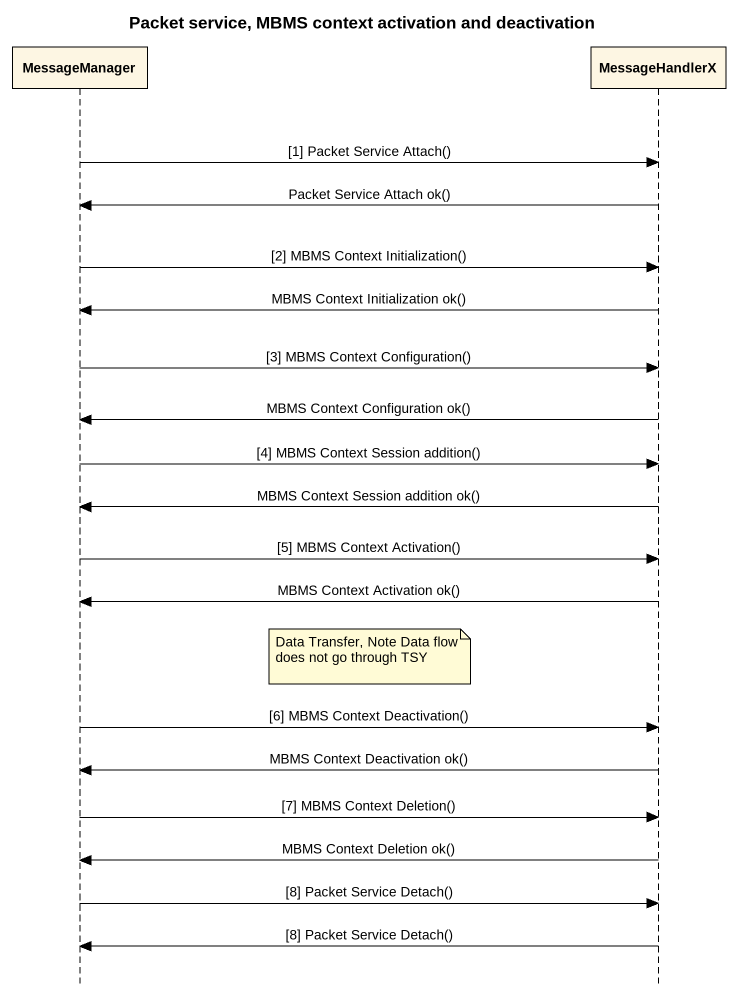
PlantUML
@startuml
title Packet service, MBMS context activation and deactivation
hide footbox
participant MessageManager
participant MessageHandlerX

MessageManager -> MessageHandlerX : [1] Packet Service Attach()
MessageHandlerX -> MessageManager : Packet Service Attach ok()
MessageManager -> MessageHandlerX : [2] MBMS Context Initialization()
MessageHandlerX -> MessageManager : MBMS Context Initialization ok()
MessageManager -> MessageHandlerX : [3] MBMS Context Configuration()
MessageHandlerX -> MessageManager : MBMS Context Configuration ok()
MessageManager -> MessageHandlerX : [4] MBMS Context Session addition()
MessageHandlerX -> MessageManager : MBMS Context Session addition ok()
MessageManager -> MessageHandlerX : [5] MBMS Context Activation()
MessageHandlerX -> MessageManager : MBMS Context Activation ok()
note left of MessageHandlerX : Data Transfer, Note Data flow does not go through TSY
MessageManager -> MessageHandlerX : [6] MBMS Context Deactivation()
MessageHandlerX -> MessageManager : MBMS Context Deactivation ok()
MessageManager -> MessageHandlerX : [7] MBMS Context Deletion()
MessageHandlerX -> MessageManager : MBMS Context Deletion ok()
MessageManager -> MessageHandlerX : [8] Packet Service Detach()
MessageHandlerX -> MessageManager : [8] Packet Service Detach()
@enduml
